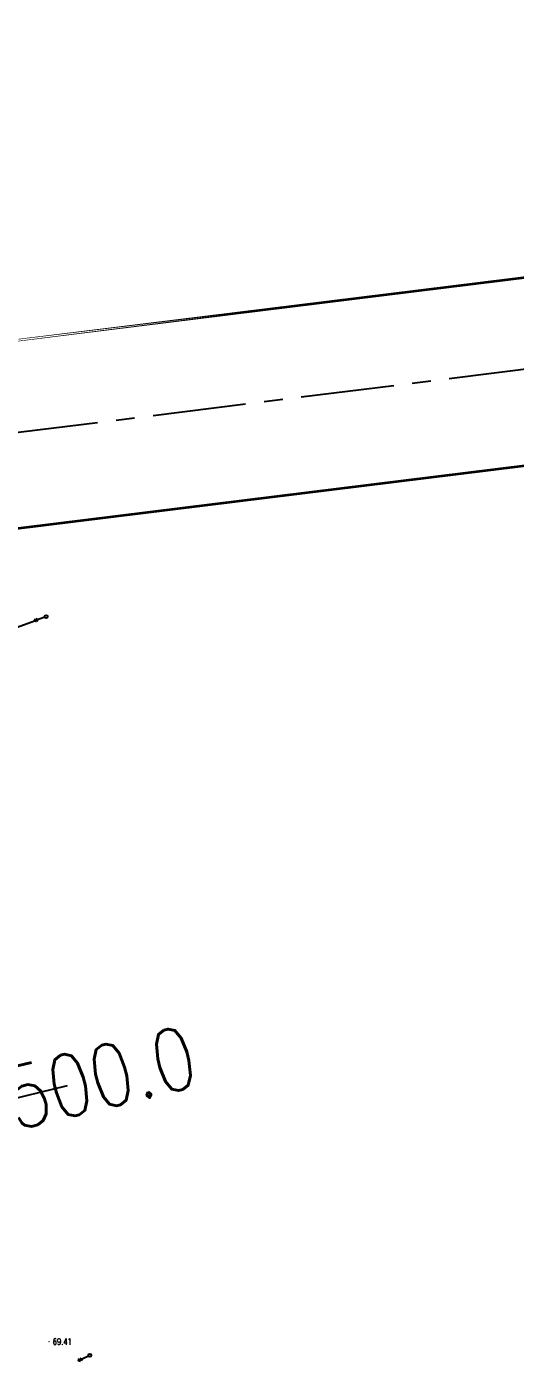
# Model space of a CAD drawing. Extents: x 10519 to 17598, y -625 to 2857.
# Drawn here: x 13175.7 to 13254.3, y 2227.4 to 2441.1 of the extents above; entities that cross this region are included whole.
import ezdxf
from ezdxf.enums import TextEntityAlignment as Align

# ---------------------------------------------------------------- set-up
doc = ezdxf.new("R2010")
doc.units = 0
doc.header["$MEASUREMENT"] = 0
doc.linetypes.add('CENTER', pattern=[2, 1.25, -0.25, 0.25, -0.25])
doc.linetypes.add('CENTERX2', pattern=[4, 2.5, -0.5, 0.5, -0.5])
doc.layers.get('0').update_dxf_attribs({"linetype": 'CONTINUOUS'})
doc.layers.get('DEFPOINTS').update_dxf_attribs({"linetype": 'CONTINUOUS'})
for name, color, linetype in [('00000衢化东路中线', 1, 'CENTER'), ('00000道路边线', 2, 'CONTINUOUS'), ('0000原地形', 252, 'CONTINUOUS'), ('0000道路坐标', 3, 'CENTER'), ('GCD', 224, 'CONTINUOUS')]:
    doc.layers.add(name, color=color, linetype=linetype)
doc.styles.add('HZ', font='txt8.shx', dxfattribs={"width": 0.8, "bigfont": 'hz.shx'})
doc.styles.get("Standard").update_dxf_attribs({"font": 'txt8.shx', "width": 0.8, "bigfont": 'hz.shx'})
doc.dimstyles.get("Standard").update_dxf_attribs({"dimtxt": 10, "dimasz": 3, "dimexe": 0.18, "dimexo": 0.0625, "dimgap": 2, "dimtad": 0, "dimdec": 1, "dimzin": 0, "dimdsep": 46, "dimtxsty": 'Standard', "dimblk": 'ARCHTICK', "dimcen": 0.09, "dimadec": 0, "dimazin": 0, "dimtfac": 1, "dimtdec": 1, "dimtofl": 0, "dimtmove": 0, "dimatfit": 3, "dimldrblk": 'ARCHTICK', "dimfxl": 1, "dimtolj": 1, "dimtzin": 0, "dimarcsym": 0})

# ---------------------------------------------------------------- blocks, each defined once
blk = doc.blocks.new('GC013A')
at = {"linetype": 'Continuous'}
blk.add_line((0.5, 0), (4, 0), dxfattribs=at)
at = {"linetype": 'Continuous', "flags": 128}
for points in [[(2.88, 0.5), (3.38, 0), (2.88, -0.5)], [(3.5, 0.5), (4, 0), (3.5, -0.5)]]:
    blk.add_lwpolyline(points, dxfattribs=at)
blk = doc.blocks.new('gc170')
at = {"linetype": 'Continuous'}
blk.add_circle((0, 0), 0.5, dxfattribs=at)
blk = doc.blocks.new('GC200')
at = {"linetype": 'Continuous', "const_width": 0.2, "flags": 128}
blk.add_lwpolyline([(-0.1, 0, 1), (0.1, 0, 1)], format="xyb", close=True, dxfattribs=at)
blk = doc.blocks.new('_ARCHTICK')
at = {"color": 0, "linetype": 'ByBlock', "const_width": 0.15}
blk.add_lwpolyline([(-0.5, -0.5), (0.5, 0.5)], dxfattribs=at)
blk = doc.blocks.new('*D40')
at = {"layer": '0000道路坐标', "color": 0, "linetype": 'ByBlock', "lineweight": -2}
blk.add_line((13182.22, 2271.03), (13126.34, 2257.41), dxfattribs=at)
at = {"layer": 'DEFPOINTS', "color": 0, "linetype": 'ByBlock'}
for p in [(13612.11, 2375.84), (13126.34, 2257.41)]:
    blk.add_point(p, dxfattribs=at)
at = {"layer": '0000道路坐标', "color": 0, "linetype": 'ByBlock', "lineweight": -2, "xscale": 3, "yscale": 3, "zscale": 3, "rotation": 193.7009052292141}
blk.add_blockref('_ARCHTICK', (13126.34, 2257.41), dxfattribs=at)
at = {"layer": '0000道路坐标', "color": 0, "linetype": 'ByBlock', "insert": (13184.16, 2271.51), "char_height": 10, "attachment_point": 5, "rotation": 13.7009}
blk.add_mtext('\\A1;R500.0', dxfattribs=at)

msp = doc.modelspace()

# ---------------------------------------------------------------- linework, layer by layer
at = {"layer": '00000衢化东路中线', "color": 6, "linetype": 'CENTERX2', "ltscale": 6}
msp.add_line((14187.39, 2502.16), (12094.78, 2241.43), dxfattribs=at)
at = {"layer": '00000道路边线', "const_width": 0.4}
for points in [[(13148.11, 2387.54, -0.439795), (13125.67, 2406.66, 0.439795), (13148.11, 2387.54), (13265.61, 2402.05), (13148.11, 2387.54, -0.439795), (13125.67, 2406.66, 0.439795), (13148.11, 2387.54), (13265.61, 2402.05), (13148.11, 2387.54)], [(13154.59, 2358.11), (13269.29, 2372.28), (13149.25, 2357.45, 0.40253), (13131.77, 2335.95, 0.089321), (13175.86, 2170.88), (13298.54, 1909.76, 0.45748), (13320.39, 1903.63), (13327.02, 1893.62), (13322.37, 1890.55, 0.381993), (13317.3, 1871.2), (13408.08, 1693.99, 0.447185), (13429.7, 1688.32)], [(13133.11, 2344.97, 0.093989), (13177.67, 2171.73), (13303.53, 1903.83)]]:
    msp.add_lwpolyline(points, format="xyb", dxfattribs=at)
at = {"layer": '00000道路边线'}
msp.add_lwpolyline([(13432.77, 1692.74, 0.4, 0.4, 0), (13428.6, 1689.98, 0.4, 0.4, -0.447185), (13409.86, 1694.9, 0.4, 0.4, 0), (13319.08, 1872.11, 0.4, 0.4, -0.381993), (13323.48, 1888.88, 0.4, 0.4, 0), (13329.79, 1893.05, 0.4, 0.4, 0), (13320.87, 1906.53, 0.4, 0.4, -0.50504), (13300.35, 1910.61, 0.4, 0.4, 0), (13177.67, 2171.73, 0.4, 0.4, -0.089321), (13133.76, 2336.11, 0.4, 0.4, -0.40253), (13149.49, 2355.46, 0.4, 0.4, 0), (13154.84, 2356.12, 0, 0, 0)], format="xyseb", dxfattribs=at)
at = {"layer": '0000原地形', "linetype": 'Continuous'}
msp.add_line((13124.14, 2326.72), (13176.98, 2345.69), dxfattribs=at)

# ---------------------------------------------------------------- block references
at = {"layer": '0000原地形', "linetype": 'Continuous', "yscale": 0.5}
for p, xscale, rotation in [((13178.86, 2346.37), 0.4999999999446282, 199.7539867882959), ((13185.88, 2227.73), 0.4999999999870506, 205.4686886033796)]:
    msp.add_blockref('GC013A', p, dxfattribs=dict(at, xscale=xscale, rotation=rotation))
at = {"layer": '0000原地形', "linetype": 'Continuous', "xscale": 0.5, "yscale": 0.5}
for p in [(13178.86, 2346.37), (13185.88, 2227.73)]:
    msp.add_blockref('gc170', p, dxfattribs=at)
at = {"layer": 'GCD', "linetype": 'Continuous'}
ref = msp.add_blockref('GC200', (13179.31, 2229.92, 69.41), dxfattribs=dict(at, xscale=0.5, yscale=0.5, zscale=0.5))
ref.add_attrib('height', '69.41', dxfattribs={"linetype": 'Continuous', "height": 1, "style": 'HZ', "width": 0.8}).set_placement((13179.91, 2229.92, 69.41), align=Align.MIDDLE_LEFT)

# ---------------------------------------------------------------- dimensions: what is measured, and where the dimension line sits
at = {"layer": '0000道路坐标', "linetype": 'ByBlock'}
dim = msp.add_radius_dim(center=(13612.11, 2375.84), mpoint=(13126.34, 2257.41), dimstyle='Standard', dxfattribs=at)
dim.commit()
dim.dimension.update_dxf_attribs({"geometry": '*D40', "text_midpoint": (13184.16, 2271.51), "dimtype": 164})

doc.saveas('drawing.dxf')
